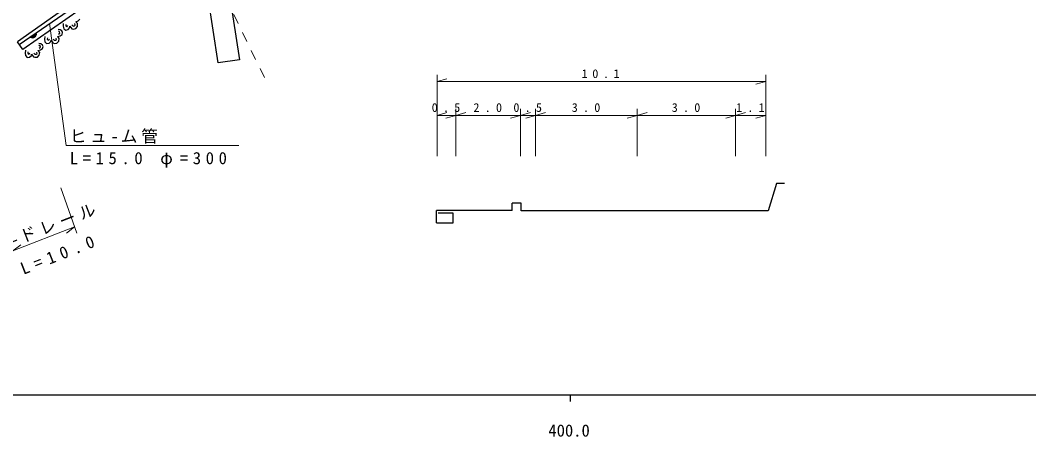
# Model space of a CAD drawing. Units: millimetres, scale not verified. Extents: x 40000 to 680000, y 20000 to 380000.
# Drawn here: x 385203 to 537046, y 198715 to 261336 of the extents above; entities that cross this region are included whole.
import ezdxf
from ezdxf.enums import TextEntityAlignment as Align

# ---------------------------------------------------------------- set-up
doc = ezdxf.new("R2010")
doc.units = ezdxf.units.MM
doc.header["$LTSCALE"] = 1000
doc.linetypes.add('USER3', pattern=[3, 1.5, -1.5])
for name, color, linetype, lineweight in [('M-BGD', 7, 'Continuous', 25), ('M-BMK-HTXT', 7, 'USER3', 13), ('M-BMK-OTRS', 5, 'Continuous', 25), ('M-STR-HTXT', 7, 'Continuous', 13), ('M-STR-STR3', 7, 'Continuous', 25), ('M-TTL-BAND', 7, 'Continuous', 25)]:
    doc.layers.add(name, color=color, linetype=linetype, lineweight=lineweight)
doc.styles.add('ＭＳ ゴシック', font='')
doc.styles.get('ＭＳ ゴシック').set_extended_font_data('MS Gothic')

msp = doc.modelspace()

# ---------------------------------------------------------------- linework, layer by layer
at = {"layer": 'M-BGD'}
for p, q in [((385058, 257683), (394174, 263969)), ((394210, 262939), (385602, 256931)), ((393603, 261099), (393938, 261243)), ((393938, 261243), (394208, 261488)), ((391247, 259886), (390899, 259917)), ((391136, 259565), (390949, 259675)), ((391460, 259722), (391247, 259886)), ((391565, 259506), (391460, 259722)), ((391685, 260864), (391678, 260431)), ((391678, 260431), (391772, 260063)), ((391772, 260063), (392068, 259826)), ((392068, 259826), (392435, 259919)), ((392082, 260691), (392078, 260474)), ((392078, 260474), (392226, 260355)), ((392226, 260355), (392395, 260536)), ((392435, 259919), (392673, 260215)), ((392673, 260215), (392677, 260431)), ((392677, 260431), (392987, 260060)), ((392979, 260626), (393160, 260457)), ((392987, 260060), (393236, 260006)), ((393160, 260457), (393344, 260504)), ((393236, 260006), (393603, 260100)), ((393344, 260504), (393495, 260601)), ((393495, 260601), (393415, 260835)), ((393848, 260828), (393603, 261099)), ((393603, 260100), (393841, 260396)), ((393841, 260396), (393848, 260828)), ((386728, 258834), (387551, 259401)), ((386829, 258758), (386728, 258834)), ((386794, 258807), (387552, 259329)), ((386935, 258709), (386829, 258758)), ((387569, 259269), (386845, 258769)), ((386896, 258731), (387587, 259208)), ((387074, 258684), (386935, 258709)), ((387572, 259125), (386979, 258716)), ((387062, 258700), (387556, 259041)), ((387190, 258691), (387074, 258684)), ((387508, 258935), (387179, 258708)), ((387312, 258727), (387190, 258691)), ((387443, 258817), (387312, 258727)), ((387519, 258918), (387443, 258817)), ((387568, 259024), (387519, 258918)), ((387551, 259401), (387586, 259280)), ((387593, 259164), (387568, 259024)), ((387586, 259280), (387593, 259164)), ((388927, 258895), (388868, 258467)), ((388868, 258467), (388917, 258090)), ((389300, 258676), (389271, 258462)), ((389271, 258462), (389403, 258326)), ((389403, 258326), (389593, 258484)), ((389830, 258133), (389859, 258347)), ((389859, 258347), (390123, 257941)), ((390183, 258504), (390342, 258314)), ((390342, 258314), (390530, 258338)), ((390530, 258338), (390692, 258417)), ((390692, 258417), (390642, 258659)), ((390739, 257906), (391011, 258171)), ((390859, 258898), (391209, 259001)), ((391070, 258600), (390859, 258898)), ((390970, 259219), (391160, 259377)), ((391011, 258171), (391070, 258600)), ((391160, 259377), (391136, 259565)), ((391209, 259001), (391507, 259212)), ((391507, 259212), (391565, 259506)), ((386004, 256814), (385939, 256387)), ((387936, 256791), (388287, 256890)), ((388143, 256491), (387936, 256791)), ((388337, 257774), (387989, 257810)), ((388221, 257455), (388036, 257567)), ((388051, 257110), (388243, 257266)), ((388243, 257266), (388221, 257455)), ((388287, 256890), (388588, 257097)), ((388547, 257608), (388337, 257774)), ((388649, 257390), (388547, 257608)), ((388588, 257097), (388649, 257390)), ((388917, 258090), (389182, 257819)), ((389182, 257819), (389558, 257868)), ((389558, 257868), (389830, 258133)), ((390123, 257941), (390363, 257858)), ((390363, 257858), (390739, 257906)), ((385939, 256387), (385983, 256010)), ((385983, 256010), (386244, 255735)), ((386244, 255735), (386621, 255778)), ((386374, 256590), (386341, 256376)), ((386341, 256376), (386472, 256239)), ((386472, 256239), (386664, 256395)), ((386621, 255778), (386896, 256040)), ((386896, 256040), (386929, 256254)), ((386929, 256254), (387186, 255844)), ((387186, 255844), (387426, 255758)), ((387255, 256406), (387411, 256214)), ((387411, 256214), (387599, 256236)), ((387426, 255758), (387803, 255802)), ((387599, 256236), (387762, 256313)), ((387762, 256313), (387715, 256555)), ((387803, 255802), (388078, 256063)), ((388078, 256063), (388143, 256491)), ((499038, 236777), (497811, 232682)), ((500253, 236777), (499038, 236777)), ((460607, 233854), (459278, 233855)), ((459278, 232732), (459278, 233855)), ((460607, 232682), (460607, 233854)), ((459278, 232732), (447883, 232732)), ((447883, 230891), (447883, 232732)), ((450375, 232330), (448144, 232330)), ((450375, 230891), (450375, 232330)), ((497811, 232682), (460607, 232682)), ((447883, 230891), (450375, 230891))]:
    msp.add_line(p, q, dxfattribs=at)
at = {"layer": 'M-BMK-HTXT'}
msp.add_line((391132, 316146), (422503, 251633), dxfattribs=at)
at = {"layer": 'M-BMK-OTRS'}
for p in [(394132, 264701), (385602, 256931)]:
    msp.add_line(p, (384780, 258066), dxfattribs=at)
at = {"layer": 'M-STR-HTXT'}
for p, q in [((389640, 260842), (392151, 242497)), ((447957, 248028), (447957, 253120)), ((447957, 252120), (449457, 252540)), ((447957, 252120), (497470, 252120)), ((497470, 252120), (495970, 251700)), ((497470, 253120), (497470, 248028)), ((447957, 240900), (447957, 248028)), ((450775, 248028), (450775, 240900)), ((460529, 248028), (460529, 240900)), ((462802, 248028), (462802, 240900)), ((478096, 248028), (478096, 240900)), ((492909, 248028), (492909, 240900)), ((497470, 248028), (497470, 240900)), ((447957, 247028), (449457, 247448)), ((447957, 247028), (450775, 247028)), ((450775, 247028), (449275, 246608)), ((450775, 247028), (452275, 247448)), ((450775, 247028), (460529, 247028)), ((460529, 247028), (459029, 246608)), ((460529, 247028), (462029, 247448)), ((460529, 247028), (462802, 247028)), ((462802, 247028), (461302, 246608)), ((462802, 247028), (464302, 247448)), ((462802, 247028), (478096, 247028)), ((478096, 247028), (476596, 246608)), ((478096, 247028), (479596, 247448)), ((478096, 247028), (492909, 247028)), ((492909, 247028), (491409, 246608)), ((492909, 247028), (494409, 247448)), ((492909, 247028), (497470, 247028)), ((497470, 247028), (495970, 246608)), ((392151, 242497), (418103, 242497)), ((393728, 229330), (391347, 236146)), ((384077, 226653), (393398, 230274)), ((393398, 230274), (392152, 229339)), ((384077, 226653), (385323, 227588))]:
    msp.add_line(p, q, dxfattribs=at)
at = {"layer": 'M-STR-STR3'}
for p, q in [((415012, 254913), (413352, 265772)), ((416541, 266260), (418202, 255401)), ((418202, 255401), (415012, 254913))]:
    msp.add_line(p, q, dxfattribs=at)
at = {"layer": 'M-TTL-BAND'}
for p, q in [((40000, 205000), (579000, 205000)), ((468000, 205000), (468000, 204000))]:
    msp.add_line(p, q, dxfattribs=at)

# ---------------------------------------------------------------- texts
at = {"layer": 'M-STR-HTXT', "attachment_point": 7, "style": 'ＭＳ ゴシック'}
for s, insert, char_height in [('\\T1.78;10.1', (469739, 252620), 1320), ('\\T1.89;0.5', (447158, 247528), 1320), ('\\T1.89;2.0', (453443, 247528), 1320), ('\\T1.89;0.5', (459457, 247528), 1320), ('\\T1.89;3.0', (468240, 247528), 1320), ('\\T1.89;3.0', (483294, 247528), 1320), ('\\T1.89;1.1', (492981, 247528), 1320), ('\\T1.23;ヒュ-ム管', (392668, 242785), 1833), ('\\T1.56;L=15.0\\~φ=300', (392668, 239195), 1833)]:
    msp.add_mtext(s, dxfattribs=dict(at, insert=insert, char_height=char_height))
at = {"layer": 'M-STR-HTXT', "char_height": 1833, "attachment_point": 7, "style": 'ＭＳ ゴシック'}
for s, insert, rotation in [('\\T1.27;ガ-ドレール', (381158, 226032), 21.2), ('\\T1.68;L=10.0', (385695, 223029), 21.4)]:
    msp.add_mtext(s, dxfattribs=dict(at, insert=insert, rotation=rotation))
at = {"layer": 'M-TTL-BAND', "style": 'ＭＳ ゴシック'}
msp.add_text('400.0', height=1833, dxfattribs=at).set_placement((464719, 198195), align=Align.BOTTOM_LEFT)

doc.saveas('drawing.dxf')
